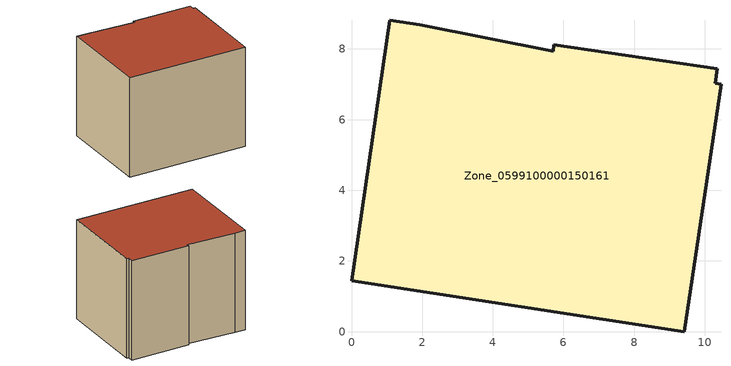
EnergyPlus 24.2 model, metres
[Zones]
Zone_0599100000150161
 floor ground (C_G): 5.73,8.13 10.36,7.45 10.3,7.03 10.46,7 9.42,0 0,1.44 1.09,8.81 1.93,8.69 5.71,7.94 z0
 wall outside (C_F): 9.42,0 10.46,7 10.3,7.03 10.36,7.45 5.73,8.13 5.71,7.94 1.93,8.69 1.09,8.81 0,1.44 9.42,0 z0:7.94
 roof outside (C_R): 10.36,7.45 5.73,8.13 5.71,7.94 1.93,8.69 1.09,8.81 0,1.44 9.42,0 10.46,7 10.3,7.03 z7.94
[BUILDING]
Pand.0599100000150161: North Axis=0; Terrain=City; Loads Convergence Tolerance Value=0.04; Temperature Convergence Tolerance Value=0.4; Solar Distribution=FullExterior; Maximum Number of Warmup Days=25; Minimum Number of Warmup Days=1
[Site:Location]
Rotterdam.The.Hague.AP_ZH_NLD Design_Conditions: Latitude=51.96; Longitude=4.45; Time Zone=1; Elevation=-4.5
[SITE:GROUNDTEMPERATURE:BUILDINGSURFACE]
18, 18, 18, 18, 18, 18, 18, 18, 18, 18, 18, 18
[MATERIAL] Thermal Absorptance=0.9; Solar Absorptance=0.7; Visible Absorptance=0.7
Name | Roughness | Thickness | Conductivity | Density | Specific Heat
G.TC.1946-1964 | MediumSmooth | 0.15 | 1 | 540 | 1210
F.TC.1946-1964 | Rough | 0.3 | 0.857143 | 1920 | 840
R.TC.1946-1964 | MediumRough | 0.2 | 0.235294 | 1500 | 1000
[CONSTRUCTION]
C_G: G.TC.1946-1964
C_F: F.TC.1946-1964
C_R: R.TC.1946-1964
[ZONE]
Zone_0599100000150161: Type=1; Multiplier=1; Ceiling Height=Autocalculate; Volume=Autocalculate; Floor Area=autocalculate; Part of Total Floor Area=Yes
[ZONEINFILTRATION:DESIGNFLOWRATE]
Infil_Zone_0599100000150161: Zone or ZoneList or Space or SpaceList=Zone_0599100000150161; Schedule=AlwaysOn; Design Flow Rate Calculation Method=Flow/Area; Flow Rate per Floor Area=0.003; Constant Term Coefficient=1; Temperature Term Coefficient=0; Velocity Term Coefficient=0; Velocity Squared Term Coefficient=0
[HVACTEMPLATE:ZONE:IDEALLOADSAIRSYSTEM]
Zone_0599100000150161: Maximum Heating Supply Air Temperature=50; Minimum Cooling Supply Air Temperature=13; Maximum Heating Supply Air Humidity Ratio=0.0156; Minimum Cooling Supply Air Humidity Ratio=0.0077; Heating Limit=NoLimit; Cooling Limit=NoLimit; Dehumidification Control Type=ConstantSensibleHeatRatio; Cooling Sensible Heat Ratio=0.7; Dehumidification Setpoint=60; Humidification Control Type=None; Humidification Setpoint=30; Outdoor Air Method=None; Outdoor Air Flow Rate per Person=0.00944; Outdoor Air Flow Rate per Zone Floor Area=0; Outdoor Air Flow Rate per Zone=0; Demand Controlled Ventilation Type=None; Outdoor Air Economizer Type=NoEconomizer; Heat Recovery Type=None; Sensible Heat Recovery Effectiveness=0.7; Latent Heat Recovery Effectiveness=0.65
[ZONECONTROL:THERMOSTAT]
ThermostatControl_Zone_0599100000150161: Zone or ZoneList=Zone_0599100000150161; Control Type Schedule=DualSetpointControlType; Control 1=Thermostat_Zone_0599100000150161; Temperature Difference Between Cutout And Setpoint=0
[THERMOSTATSETPOINT:DUALSETPOINT]
Thermostat_Zone_0599100000150161: Heating Setpoint Temperature Schedule=HeatingSetpoint_Zone_0599100000150161; Cooling Setpoint Temperature Schedule=CoolingSetpoint_Zone_0599100000150161
[SCHEDULE:COMPACT]
HeatingSetpoint_Zone_0599100000150161: Through: 12/31, For: AllDays, Until: 24:00, 21
CoolingSetpoint_Zone_0599100000150161: Through: 12/31, For: AllDays, Until: 24:00, 24
DualSetpointControlType: Through: 12/31, For: AllDays, Until: 24:00, 4
AlwaysOn: Through: 12/31, For: AllDays, Until: 24:00, 1
